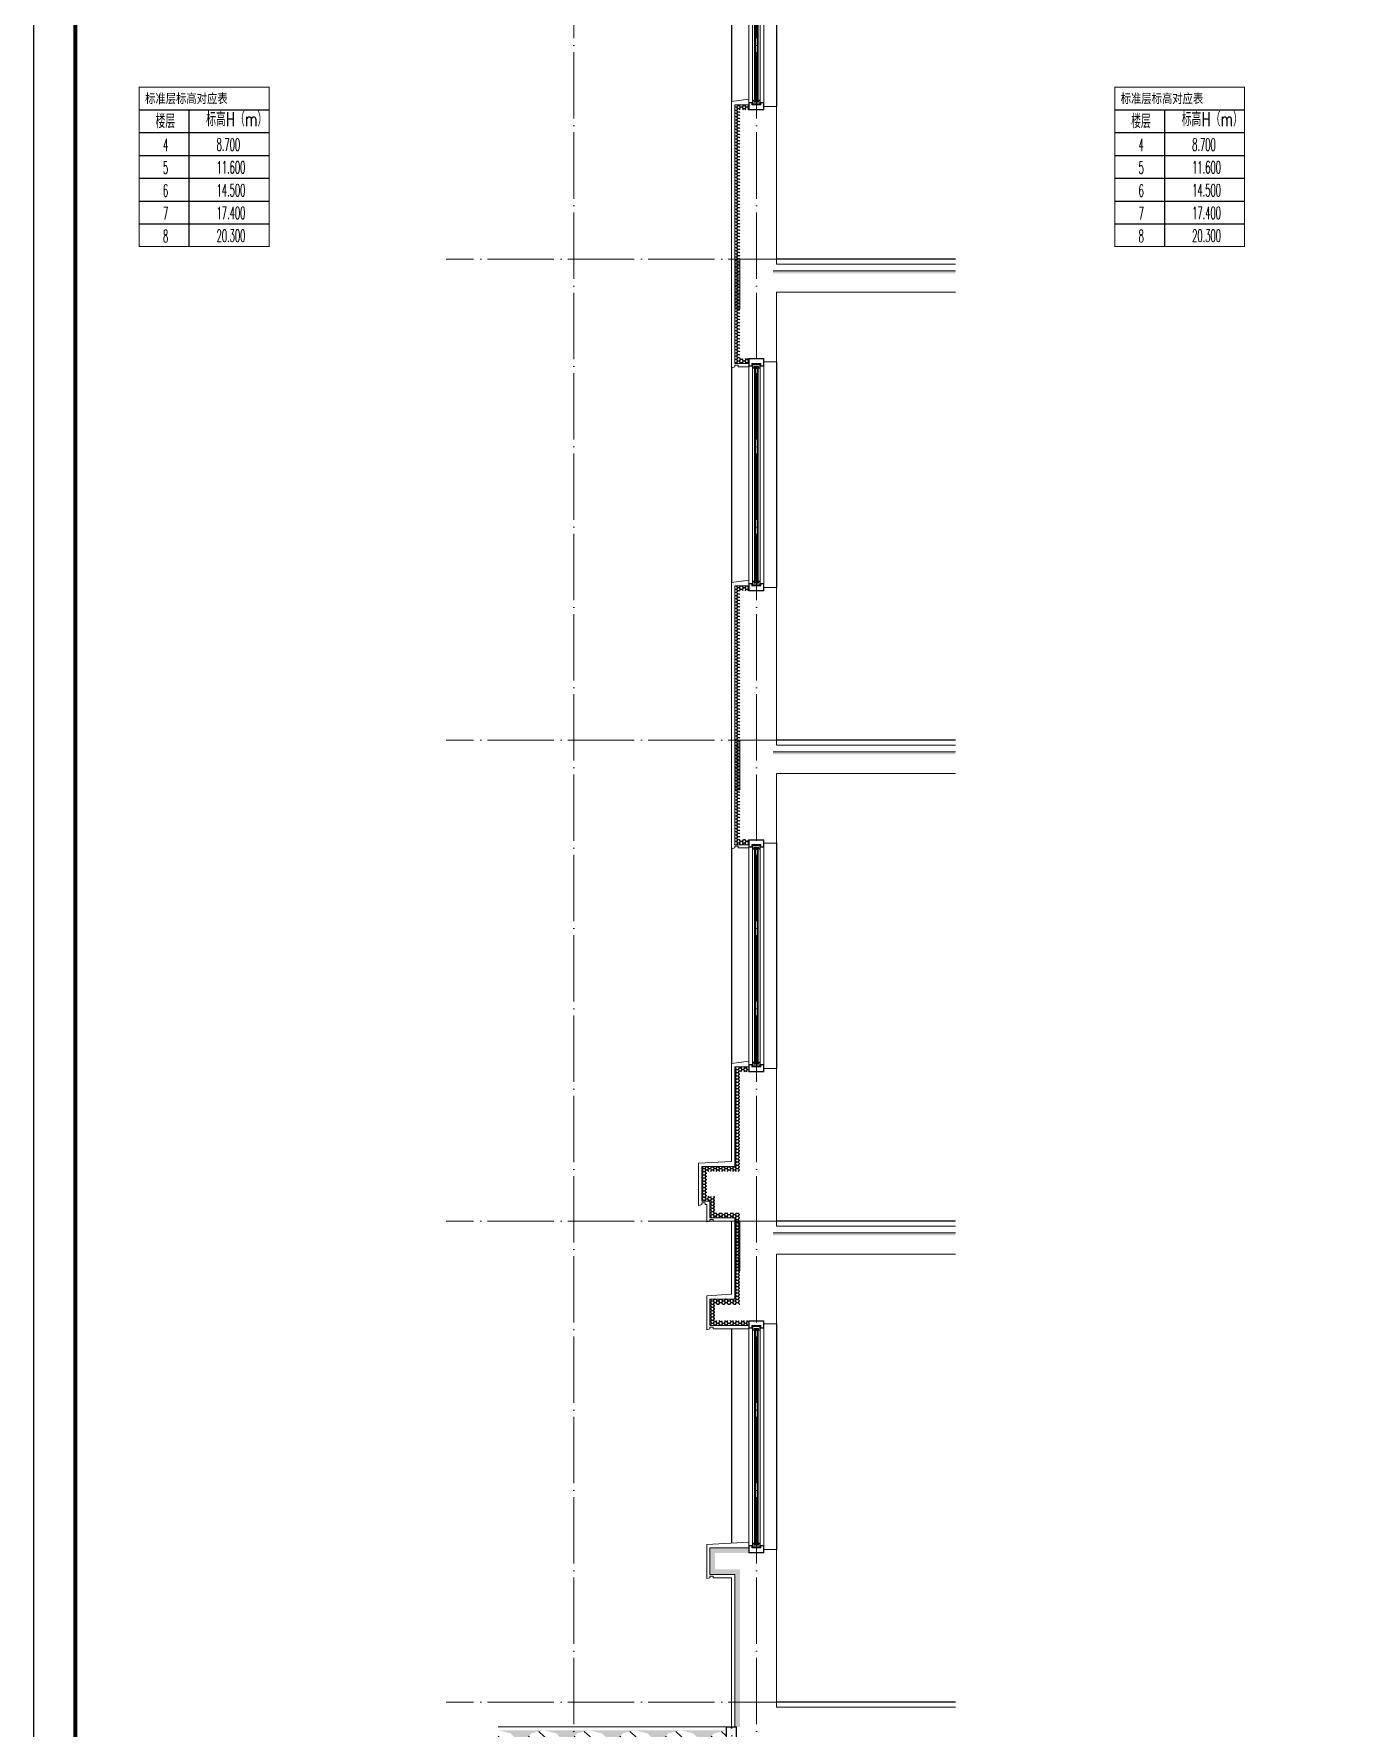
# Model space of a CAD drawing. Extents: x 27938 to 983267, y -209821 to 1628073.
# Drawn here: x 914330 to 922322, y -168600 to -158385 of the extents above; entities that cross this region are included whole.
import ezdxf

# ---------------------------------------------------------------- set-up
doc = ezdxf.new("R2010")
doc.units = 0
doc.header["$LTSCALE"] = 1000
doc.header["$MEASUREMENT"] = 0
doc.linetypes.add('DASH', pattern=[0.35, 0.25, -0.1])
doc.linetypes.add('DOTE', pattern=[2.42, 2, -0.2, 0.02, -0.2])
for name, color, linetype in [('C-Sheet-图框', 101, 'Continuous'), ('COLUMN', 9, 'Continuous'), ('PUB_TEXT', 4, 'Continuous'), ('图框', 140, 'Continuous'), ('看线', 251, 'Continuous'), ('立面-看线', 251, 'Continuous')]:
    doc.layers.add(name, color=color, linetype=linetype)
for name, color, linetype, lineweight in [('DOTE', 19, 'DOTE', 9), ('PUB_HATCH', 8, 'Continuous', 9), ('S_WINDOW', 144, 'Continuous', 15), ('内粉刷', 37, 'Continuous', 9), ('立面-中轮廓线', 213, 'Continuous', 35), ('粉刷', 251, 'Continuous', 9), ('细细', 250, 'Continuous', 0)]:
    doc.layers.add(name, color=color, linetype=linetype, lineweight=lineweight)
doc.layers.add('yichutu', color=7, linetype='Continuous', true_color=0xffffff, plot=False)
doc.styles.add('_TCH_DIM', font='SIMPLEX.shx', dxfattribs={"width": 0.7, "bigfont": 'GBCBIG.shx'})
doc.styles.add('宋体', font='', dxfattribs={"height": 50})
doc.styles.get('宋体').set_extended_font_data('SimSun')
pattern_1 = [(50, (28072.99, 249033.25), (143.452037, -12.550427), [15, -165]), (355, (28072.99, 249033.25), (-27.750267, 150.438427), [12, -132]), (100.4514, (28084.94, 249032.2), (115.701876, 137.88791), [12.74804, -140.22842]), (46.1842, (28072.99, 249073.25), (213.44821, -33.1038), [22.5, -247.5]), (96.6356, (28090.77, 249070.5), (186.93254, 194.82357), [19.12206, -210.3426]), (351.1842, (28072.99, 249073.25), (186.93239, 194.82372), [18, -198]), (21, (28092.99, 249063.25), (119.38141, -80.52378), [15, -165]), (326, (28092.99, 249063.25), (48.663066, 145.03001), [12, -132]), (71.4514, (28102.93, 249056.54), (168.044526, 64.5061), [12.74804, -140.22842]), (37.5, (28072.986, 249033.25), (2.431971, 66.578771), [0, -130.4, 0, -134, 0, -132.5]), (7.5, (28072.986, 249033.25), (52.613907, 78.882342), [0, -76.4, 0, -127.4, 0, -50.5]), (327.5, (28028.386, 249033.25), (106.764487, -4.510974), [0, -50, 0, -156, 0, -207]), (317.5, (28008.39, 249033.25), (116.637234, 20.020996), [0, -65, 0, -103.6, 0, -147])]
pattern_2 = [(0, (-797333.181, -427903.902), (16.66875, 9.623705), [11.1125, -22.225]), (120, (-797333.181, -427903.902), (-16.66874801, 9.62370845), [11.1125, -22.225]), (60, (-797333.181, -427903.902), (1.99e-06, 19.24741345), [-22.225, 11.1125])]
pattern_3 = [(315, (-218910.2607, -140541.0897), (-1.767766953, -1.767766953), []), (315, (-218909.0822, -140541.0897), (-1.767766953, -1.767766953), [])]
pattern_4 = [(315, (-218910.2607, -141979.3279), (-1.767766953, -1.767766953), []), (315, (-218909.0822, -141979.3279), (-1.767766953, -1.767766953), [])]
pattern_5 = [(0, (-811253.24, -385446.952), (16.66875, 9.623705), [11.1125, -22.225]), (120, (-811253.24, -385446.952), (-16.66874801, 9.62370845), [11.1125, -22.225]), (60, (-811253.24, -385446.952), (1.99e-06, 19.24741345), [-22.225, 11.1125])]

# ---------------------------------------------------------------- blocks, each defined once
blk = doc.blocks.new('$LinePat$素土夯实')
at = {"color": 0}
for p, q in [((0, -210), (210, 0)), ((120, -300), (420, 0)), ((420, 0), (608, -188)), ((495, -300), (795, 0)), ((615, 0), (705, -90)), ((315, -105), (502, -293)), ((210, -210), (300, -300)), ((705, -300), (795, -210))]:
    blk.add_line(p, q, dxfattribs=at)
blk = doc.blocks.new('$LinePat$自然土壤')
at = {"color": 0}
for p, q in [((0, -90), (71, -19)), ((0, -300), (211, -89)), ((210, -300), (286, -224)), ((420, -300), (630, -90))]:
    blk.add_line(p, q, dxfattribs=at)
for points in [[(0, 0), (630, 0), (168, -45), (462, -45)], [(168, -45), (462, -45), (252, -132), (378, -132)], [(252, -132), (378, -132), (315, -300)]]:
    blk.add_solid(points, dxfattribs=at)
blk = doc.blocks.new('sanshui')
at = {"layer": '粉刷'}
h = blk.add_hatch(dxfattribs=at)
h.set_pattern_fill('混凝土', color=256, scale=20)
h.set_pattern_definition(pattern_1)
edge = h.paths.add_edge_path()
edge.add_line((346318, 427330), (346258, 427330))
edge.add_line((346258, 427330), (346258, 427160))
edge.add_arc((346158, 427160), 100, 271.7184, 360, ccw=False)
edge.add_line((346161, 427060), (345138, 427030))
edge.add_line((345138, 427030), (345138, 426970))
edge.add_line((345138, 426970), (346318, 427005))
edge.add_line((346318, 427005), (346318, 427330))
h = blk.add_hatch(dxfattribs=at)
h.set_pattern_fill('混凝土', color=256, scale=20)
h.set_pattern_definition(pattern_1)
h.paths.add_polyline_path([(346338, 426896), (346338, 426996), (345038, 426957), (345038, 426857)])
at = {"layer": 'COLUMN'}
for p, q in [((346258, 427330), (346318, 427330)), ((346258, 427160), (346258, 427330)), ((346318, 426995), (346318, 427330)), ((346161, 427060), (345138, 427030)), ((346338, 426996), (345038, 426957)), ((345038, 426857), (345038, 426957)), ((345138, 426960), (345138, 427030)), ((346338, 426896), (345038, 426857))]:
    blk.add_line(p, q, dxfattribs=at)
blk.add_arc((346158, 427160), 100, 271.7184, 0, dxfattribs=at)
at = {"layer": '立面-中轮廓线', "linetype": 'DASH', "ltscale": 0.3}
blk.add_lwpolyline([(345028, 426857), (345028, 426966), (346318, 427005)], dxfattribs=at)
at = {"layer": '粉刷'}
blk.add_line((344881, 427330), (346258, 427330), dxfattribs=at)
at = {"layer": '粉刷', "yscale": 0.4, "zscale": 0.4}
for name, p, xscale, rotation in [('$LinePat$自然土壤', (345157, 427310), -0.4369306507241237, 359.9999999999903), ('$LinePat$自然土壤', (345432, 427310), -0.4369306507241237, 359.9999999999903), ('$LinePat$自然土壤', (345707, 427310), -0.4369306507241237, 359.9999999999903), ('$LinePat$自然土壤', (345983, 427310), -0.4369306507241237, 359.9999999999903), ('$LinePat$自然土壤', (346258, 427310), -0.4369306507241237, 359.9999999999903), ('$LinePat$素土夯实', (345444, 426869), -0.5117605352322558, 1.718358001643932), ('$LinePat$素土夯实', (345851, 426881), -0.5117605352322558, 1.718358001643932), ('$LinePat$素土夯实', (346258, 426893), -0.5117605352322558, 1.718358001643932)]:
    blk.add_blockref(name, p, dxfattribs=dict(at, xscale=xscale, rotation=rotation))
blk = doc.blocks.new('GFDDDDRG')
at = {"layer": '图框'}
blk.add_lwpolyline([(923310, -107437), (923310, -159999), (893610, -159999), (893610, -107437)], close=True, dxfattribs=at)
blk.add_lwpolyline([(923310, -107437), (923310, -159999), (893610, -159999), (893610, -107437)], close=True, dxfattribs=at)
at = {"layer": '图框', "const_width": 50}
blk.add_lwpolyline([(894110, -159499), (922810, -159499), (922810, -108687), (894110, -108687)], close=True, dxfattribs=at)
blk = doc.blocks.new('yct-1051-594-26275-14850-25-1002.0')
at = {"layer": 'yichutu', "color": 7, "true_color": 0xffffff}
blk.add_lwpolyline([(0, 0), (0, 14850), (26275, 14850), (26275, 0)], close=True, dxfattribs=at)
blk = doc.blocks.new('zrszerf')
at = {"layer": '细细'}
h = blk.add_hatch(dxfattribs=at)
h.set_pattern_fill('金属', color=256, style=0)
h.set_pattern_definition(pattern_3)
h.paths.add_polyline_path([(257695, 608543), (257715, 608543), (257715, 608557), (257765, 608557), (257765, 608543), (257785, 608543), (257785, 608588), (257695, 608588)])
h.paths.add_polyline_path([(257713, 608559), (257713, 608545), (257697, 608545), (257697, 608586), (257783, 608586), (257783, 608545), (257767, 608545), (257767, 608559)], flags=16)
h = blk.add_hatch(dxfattribs=at)
h.set_pattern_fill('金属', color=256, style=0)
h.set_pattern_definition(pattern_3)
h.paths.add_polyline_path([(257762, 608555), (257762, 608530), (257750, 608530), (257750, 608540), (257729, 608540), (257729, 608530), (257717, 608530), (257717, 608555)])
h.paths.add_polyline_path([(257719, 608553), (257719, 608532), (257727, 608532), (257727, 608542), (257752, 608542), (257752, 608532), (257760, 608532), (257760, 608553)], flags=16)
h = blk.add_hatch(color=256, dxfattribs=at)
edge = h.paths.add_edge_path()
edge.add_line((257735, 608540), (257735, 608528))
edge.add_arc((257740, 608520), 9.44, 61.5175, 118.4825, ccw=False)
edge.add_line((257744, 608528), (257744, 608540))
edge.add_arc((257740, 608548), 9.44, 241.5175, 298.4825, ccw=False)
h = blk.add_hatch(dxfattribs=at)
h.set_pattern_fill('金属', color=256, style=0)
h.set_pattern_definition(pattern_4)
h.paths.add_polyline_path([(257695, 607233), (257715, 607233), (257715, 607220), (257765, 607220), (257765, 607233), (257785, 607233), (257785, 607188), (257695, 607188)])
h.paths.add_polyline_path([(257713, 607218), (257713, 607231), (257697, 607231), (257697, 607190), (257783, 607190), (257783, 607231), (257767, 607231), (257767, 607218)], flags=16)
h = blk.add_hatch(dxfattribs=at)
h.set_pattern_fill('金属', color=256, style=0)
h.set_pattern_definition(pattern_4)
h.paths.add_polyline_path([(257762, 607222), (257762, 607247), (257750, 607247), (257750, 607237), (257729, 607237), (257729, 607247), (257717, 607247), (257717, 607222)])
h.paths.add_polyline_path([(257719, 607224), (257719, 607245), (257727, 607245), (257727, 607235), (257752, 607235), (257752, 607245), (257760, 607245), (257760, 607224)], flags=16)
h = blk.add_hatch(color=256, dxfattribs=at)
edge = h.paths.add_edge_path()
edge.add_line((257735, 607237), (257735, 607249))
edge.add_arc((257740, 607257), 9.44, 241.5175, 298.4825)
edge.add_line((257744, 607249), (257744, 607237))
edge.add_arc((257740, 607229), 9.44, 61.5175, 118.4825)
at = {"layer": 'S_WINDOW'}
for p, q in [((257695, 607233), (257695, 608543)), ((257717, 607247), (257717, 608530)), ((257762, 607247), (257762, 608530)), ((257785, 607233), (257785, 608543))]:
    blk.add_line(p, q, dxfattribs=at)
for points in [[(257785, 608588), (257785, 608543), (257765, 608543), (257765, 608557), (257715, 608557), (257715, 608543), (257695, 608543), (257695, 608588)], [(257783, 608586), (257783, 608545), (257767, 608545), (257767, 608559), (257713, 608559), (257713, 608545), (257697, 608545), (257697, 608586)], [(257762, 608555), (257762, 608530), (257750, 608530), (257750, 608540), (257729, 608540), (257729, 608530), (257717, 608530), (257717, 608555)], [(257760, 608553), (257760, 608532), (257752, 608532), (257752, 608542), (257727, 608542), (257727, 608532), (257719, 608532), (257719, 608553)], [(257785, 607188), (257785, 607233), (257765, 607233), (257765, 607220), (257715, 607220), (257715, 607233), (257695, 607233), (257695, 607188)], [(257783, 607190), (257783, 607231), (257767, 607231), (257767, 607218), (257713, 607218), (257713, 607231), (257697, 607231), (257697, 607190)], [(257762, 607222), (257762, 607247), (257750, 607247), (257750, 607237), (257729, 607237), (257729, 607247), (257717, 607247), (257717, 607222)], [(257760, 607224), (257760, 607245), (257752, 607245), (257752, 607235), (257727, 607235), (257727, 607245), (257719, 607245), (257719, 607224)]]:
    blk.add_lwpolyline(points, close=True, dxfattribs=at)
at = {"layer": '细细'}
for points in [[(257729, 608530), (257729, 607247)], [(257735, 607249), (257735, 608540)], [(257744, 607249), (257744, 608540)], [(257750, 608530), (257750, 607247)]]:
    blk.add_lwpolyline(points, dxfattribs=at)
for points in [[(257735, 608540), (257735, 608528, -0.253805), (257744, 608528), (257744, 608540, -0.253805)], [(257735, 607237), (257735, 607249, 0.253805), (257744, 607249), (257744, 607237, 0.253805)]]:
    blk.add_lwpolyline(points, format="xyb", close=True, dxfattribs=at)
blk = doc.blocks.new('A$C5C8026AD')
at = {"layer": 'C-Sheet-图框', "color": 0}
for p, q in [((-1350, 900), (-567, 900)), ((-1350, 900), (-567, 900)), ((-1050, 900), (-1050, 75)), ((-1350, 763), (-567, 763)), ((-1350, 625), (-567, 625)), ((-1350, 488), (-567, 488)), ((-1350, 350), (-567, 350)), ((-1350, 213), (-567, 213))]:
    blk.add_line(p, q, dxfattribs=at)
at = {"layer": 'C-Sheet-图框', "color": 0, "const_width": 6}
blk.add_lwpolyline([(-1350, 75), (-567, 75), (-567, 1037), (-1350, 1037)], close=True, dxfattribs=at)
at = {"layer": 'PUB_TEXT', "color": 2, "style": '宋体', "width": 0.8}
blk.add_text('标准层标高对应表', height=57, dxfattribs=at).set_placement((-1314, 940))
at = {"layer": 'PUB_TEXT', "style": '_TCH_DIM'}
for s, height, width, p in [('楼层', 84.4, 0.7, (-1251, 789)), ('标高H（m）', 84.4, 0.7, (-946, 801)), ('4', 74.4, 0.494118, (-1206, 651)), ('8.700', 74.4, 0.494118, (-883, 653)), ('5', 74.4, 0.494118, (-1206, 514)), ('11.600', 74.4, 0.494118, (-883, 516)), ('6', 74.4, 0.494118, (-1206, 376)), ('14.500', 74.4, 0.494118, (-883, 378)), ('7', 74.4, 0.494118, (-1206, 239)), ('17.400', 74.4, 0.494118, (-883, 241)), ('8', 74.4, 0.494118, (-1206, 101)), ('20.300', 74.4, 0.494118, (-883, 103))]:
    blk.add_text(s, height=height, dxfattribs=dict(at, width=width)).set_placement(p)
blk = doc.blocks.new('VDVDXAXFSFFX')
at = {"layer": 'PUB_HATCH'}
h = blk.add_hatch(dxfattribs=at)
h.set_pattern_fill('DOTS', color=251, scale=2, style=0)
h.set_pattern_definition([(0, (924712.4965, -148185.593), (1.5875, 3.175), [0, -3.175])])
h.paths.add_polyline_path([(924682, -148186), (924712, -148186), (924712, -147936), (924712, -147886), (924712, -147886), (924712, -147886), (924682, -147886)])
at = {"layer": 'PUB_HATCH', "color": 5}
blk.add_lwpolyline([(924712, -147886), (924682, -147886), (924682, -148186), (924712, -148186)], close=True, dxfattribs=at)
blk = doc.blocks.new('A$C47771182')
at = {"layer": '立面-看线'}
h = blk.add_hatch(dxfattribs=at)
h.set_pattern_fill('HONEY', color=256, scale=7)
h.set_pattern_definition(pattern_5)
h.paths.add_polyline_path([(30, 0), (0, 0), (0, 900), (-55, 900), (-55, 930), (30, 930)])
h = blk.add_hatch(dxfattribs=at)
h.set_pattern_fill('HONEY', color=256, scale=7)
h.set_pattern_definition(pattern_5)
h.paths.add_polyline_path([(30, 0), (0, 0), (0, -600), (-55, -600), (-55, -630), (30, -630)])
blk = doc.blocks.new('BGFBFBVFD')
at = {"layer": '立面-看线'}
h = blk.add_hatch(dxfattribs=at)
h.set_pattern_fill('HONEY', color=256, scale=7)
h.set_pattern_definition([(0, (348073.899, -507216.492), (16.66875, 9.623705), [11.1125, -22.225]), (120, (348073.899, -507216.492), (-16.66874801, 9.62370845), [11.1125, -22.225]), (60, (348073.899, -507216.492), (1.99e-06, 19.24741345), [-22.225, 11.1125])])
h.paths.add_polyline_path([(1150522, -121840), (1149423, -121840), (1149423, -121855), (1150522, -121855)])
at = {"layer": 'PUB_HATCH', "color": 215, "true_color": 0xa953a0}
blk.add_line((1149423, -121840), (1150522, -121840), dxfattribs=at)
blk.add_lwpolyline([(1149278, -122400), (1149193, -122400), (1149193, -120840), (1149278, -120840)], dxfattribs=at)
at = {"layer": '内粉刷'}
blk.add_line((1149173, -121770), (1149173, -122420), dxfattribs=at)
for points in [[(1149173, -121770), (1149173, -120820), (1149278, -120805)], [(1149368, -120850), (1149443, -120850), (1149443, -121800)], [(1150522, -121800), (1149443, -121800)], [(1149368, -122390), (1149443, -122390), (1149443, -121970), (1150522, -121970)], [(1149213, -122420), (1149213, -122410), (1149193, -122410), (1149193, -122420), (1149173, -122425), (1149173, -122420)], [(1149213, -122420), (1149278, -122420)]]:
    blk.add_lwpolyline(points, dxfattribs=at)
at = {"layer": '看线'}
for p, q in [((1149443, -119490), (1149443, -120850)), ((1149173, -119520), (1149173, -120820))]:
    blk.add_line(p, q, dxfattribs=at)
at = {"layer": '看线', "color": 32}
blk.add_lwpolyline([(1150522, -121770), (1149443, -121770)], dxfattribs=at)
blk.add_blockref('zrszerf', (891583, -728058))
at = {"xscale": -1}
blk.add_blockref('A$C47771182', (1149223, -121770), dxfattribs=at)
blk = doc.blocks.new('A$C29D55E6B')
at = {"layer": 'C-Sheet-图框', "color": 0}
for p, q in [((-1350, 900), (-567, 900)), ((-1350, 900), (-567, 900)), ((-1050, 900), (-1050, 75)), ((-1350, 763), (-567, 763)), ((-1350, 625), (-567, 625)), ((-1350, 488), (-567, 488)), ((-1350, 350), (-567, 350)), ((-1350, 213), (-567, 213))]:
    blk.add_line(p, q, dxfattribs=at)
at = {"layer": 'C-Sheet-图框', "color": 0, "const_width": 6}
blk.add_lwpolyline([(-1350, 75), (-567, 75), (-567, 1037), (-1350, 1037)], close=True, dxfattribs=at)
at = {"layer": 'PUB_TEXT', "color": 2, "style": '宋体', "width": 0.8}
blk.add_text('标准层标高对应表', height=57, dxfattribs=at).set_placement((-1314, 940))
at = {"layer": 'PUB_TEXT', "style": '_TCH_DIM'}
for s, height, width, p in [('楼层', 84.4, 0.7, (-1251, 789)), ('标高H（m）', 84.4, 0.7, (-946, 801)), ('4', 74.4, 0.494118, (-1206, 651)), ('8.700', 74.4, 0.494118, (-883, 653)), ('5', 74.4, 0.494118, (-1206, 514)), ('11.600', 74.4, 0.494118, (-883, 516)), ('6', 74.4, 0.494118, (-1206, 376)), ('14.500', 74.4, 0.494118, (-883, 378)), ('7', 74.4, 0.494118, (-1206, 239)), ('17.400', 74.4, 0.494118, (-883, 241)), ('8', 74.4, 0.494118, (-1206, 101)), ('20.300', 74.4, 0.494118, (-883, 103))]:
    blk.add_text(s, height=height, dxfattribs=dict(at, width=width)).set_placement(p)

msp = doc.modelspace()

# ---------------------------------------------------------------- hatches: boundary and pattern name
at = {"layer": '立面-看线'}
h = msp.add_hatch(dxfattribs=at)
h.set_pattern_fill('HONEY', color=256, scale=7)
h.set_pattern_definition(pattern_2)
h.paths.add_polyline_path([(918554.6, -165213), (918584.6, -165213), (918584.6, -164643), (918639.6, -164643), (918639.6, -164613), (918554.6, -164613)])
h = msp.add_hatch(dxfattribs=at)
h.set_pattern_fill('HONEY', color=256, scale=7)
h.set_pattern_definition(pattern_2)
h.paths.add_polyline_path([(918354.6, -165213), (918354.6, -165423), (918404.6, -165423), (918404.6, -165523), (918554.6, -165523), (918554.6, -166013), (918404.6, -166013), (918404.6, -166173), (918639.6, -166173), (918639.6, -166143), (918584.6, -166143), (918584.6, -166143), (918434.6, -166143), (918434.6, -166043), (918584.6, -166043), (918584.6, -165493), (918434.6, -165493), (918434.6, -165393), (918384.6, -165393), (918384.6, -165243), (918584.6, -165243), (918584.6, -165213)])
h = msp.add_hatch(dxfattribs=at)
h.set_pattern_fill('HONEY', color=256, scale=7)
h.set_pattern_definition([(0, (117435.282, -550989.9845), (16.66875, 9.623705), [11.1125, -22.225]), (120, (117435.282, -550989.9845), (-16.66874801, 9.62370845), [11.1125, -22.225]), (60, (117435.282, -550989.9845), (1.99e-06, 19.24741345), [-22.225, 11.1125])])
h.paths.add_polyline_path([(919883.1, -165613), (918784.6, -165613), (918784.6, -165628), (919883.1, -165628)])
h = msp.add_hatch(dxfattribs=at)
h.set_pattern_fill('HONEY', color=256, scale=7)
h.set_pattern_definition([(0, (-797333.181, -427603.902), (16.66875, 9.623705), [11.1125, -22.225]), (120, (-797333.181, -427603.902), (-16.66874801, 9.62370845), [11.1125, -22.225]), (60, (-797333.181, -427603.902), (1.99e-06, 19.24741345), [-22.225, 11.1125])])
h.paths.add_polyline_path([(918639.6, -167543), (918639.6, -167513), (918404.6, -167513), (918404.6, -167673), (918554.6, -167673), (918554.6, -168293), (918554.6, -168593), (918584.6, -168593), (918584.6, -167643), (918434.6, -167643), (918434.6, -167543)])

# ---------------------------------------------------------------- linework, layer by layer
at = {"layer": 'DOTE', "linetype": 'DOTE', "ltscale": 0.2}
for p, q in [((917584.6, -169543), (917584.6, -151863)), ((918684.6, -169543), (918684.6, -151863)), ((919883.1, -159743), (916814.4, -159743)), ((919883.1, -162643), (916814.4, -162643)), ((919883.1, -165543), (916814.4, -165543)), ((919883.1, -168443), (916814.4, -168443))]:
    msp.add_line(p, q, dxfattribs=at)
at = {"layer": 'PUB_HATCH', "color": 215, "true_color": 0xa953a0}
msp.add_line((918784.6, -165613), (919883.1, -165613), dxfattribs=at)
for points in [[(918554.6, -165213), (918554.6, -164613), (918639.6, -164613)], [(918554.6, -165213), (918354.6, -165213), (918354.6, -165423), (918404.6, -165423), (918404.6, -165523), (918554.6, -165523), (918554.6, -166013), (918404.6, -166013), (918404.6, -166173), (918639.6, -166173)], [(918554.6, -168593), (918554.6, -167673), (918404.6, -167673), (918404.6, -167513), (918554.6, -167513), (918554.6, -167513), (918639.6, -167513)]]:
    msp.add_lwpolyline(points, dxfattribs=at)
at = {"layer": '内粉刷'}
for points in [[(918534.6, -165183), (918534.6, -164593), (918639.6, -164578)], [(918729.6, -164623), (918804.6, -164623), (918804.6, -165573)], [(918534.6, -165183), (918334.6, -165193), (918334.6, -165443)], [(918374.6, -165443), (918374.6, -165433), (918354.6, -165433), (918354.6, -165443), (918334.6, -165448), (918334.6, -165443)], [(918374.6, -165443), (918384.6, -165443), (918384.6, -165543)], [(918424.6, -165543), (918424.6, -165533), (918404.6, -165533), (918404.6, -165543), (918384.6, -165548), (918384.6, -165543)], [(918424.6, -165543), (918534.6, -165543), (918534.6, -165983), (918384.6, -165993), (918384.6, -166193)], [(919883.1, -165573), (918804.6, -165573)], [(918729.6, -166163), (918804.6, -166163), (918804.6, -165743), (919883.1, -165743)], [(918424.6, -166193), (918424.6, -166183), (918404.6, -166183), (918404.6, -166193), (918384.6, -166198), (918384.6, -166193)], [(918424.6, -166193), (918639.6, -166193)], [(918384.6, -167693), (918384.6, -167693), (918384.6, -167493), (918639.6, -167478)], [(918729.6, -167523), (918804.6, -167523), (918804.6, -168473)], [(918424.6, -167693), (918424.6, -167683), (918404.6, -167683), (918404.6, -167693), (918384.6, -167698), (918384.6, -167693)], [(918534.6, -168593), (918534.6, -167693), (918424.6, -167693)], [(919883.1, -168473), (918804.6, -168473)]]:
    msp.add_lwpolyline(points, dxfattribs=at)
at = {"layer": '看线'}
for p, q in [((918534.6, -163293), (918534.6, -164593)), ((918804.6, -163263), (918804.6, -164623)), ((918804.6, -166163), (918804.6, -167523)), ((918534.6, -166193), (918534.6, -167484.2))]:
    msp.add_line(p, q, dxfattribs=at)
at = {"layer": '看线', "color": 32}
for points in [[(919883.1, -165543), (918804.6, -165543)], [(919883.1, -168443), (918804.6, -168443)]]:
    msp.add_lwpolyline(points, dxfattribs=at)

# ---------------------------------------------------------------- block references
at = {"xscale": 0.5, "yscale": 0.5, "zscale": 0.5}
msp.add_blockref('GFDDDDRG', (467525.6, -93716.5), dxfattribs=at)
for name, p in [('BGFBFBVFD', (-230638.6, -37973.5)), ('A$C29D55E6B', (916314.4, -159743)), ('A$C5C8026AD', (922193.3, -159743)), ('VDVDXAXFSFFX', (-6127.9, -11857.4)), ('BGFBFBVFD', (-230638.6, -40873.5)), ('VDVDXAXFSFFX', (-6127.9, -14757.4)), ('zrszerf', (660944.6, -771831.4)), ('VDVDXAXFSFFX', (-6127.9, -17657.4)), ('zrszerf', (660944.6, -774731.4)), ('sanshui', (572246.4, -595922.7))]:
    msp.add_blockref(name, p)
at = {"layer": 'yichutu', "rotation": 270}
msp.add_blockref('yct-1051-594-26275-14850-25-1002.0', (914330.5, -147435), dxfattribs=at)

doc.saveas('drawing.dxf')
